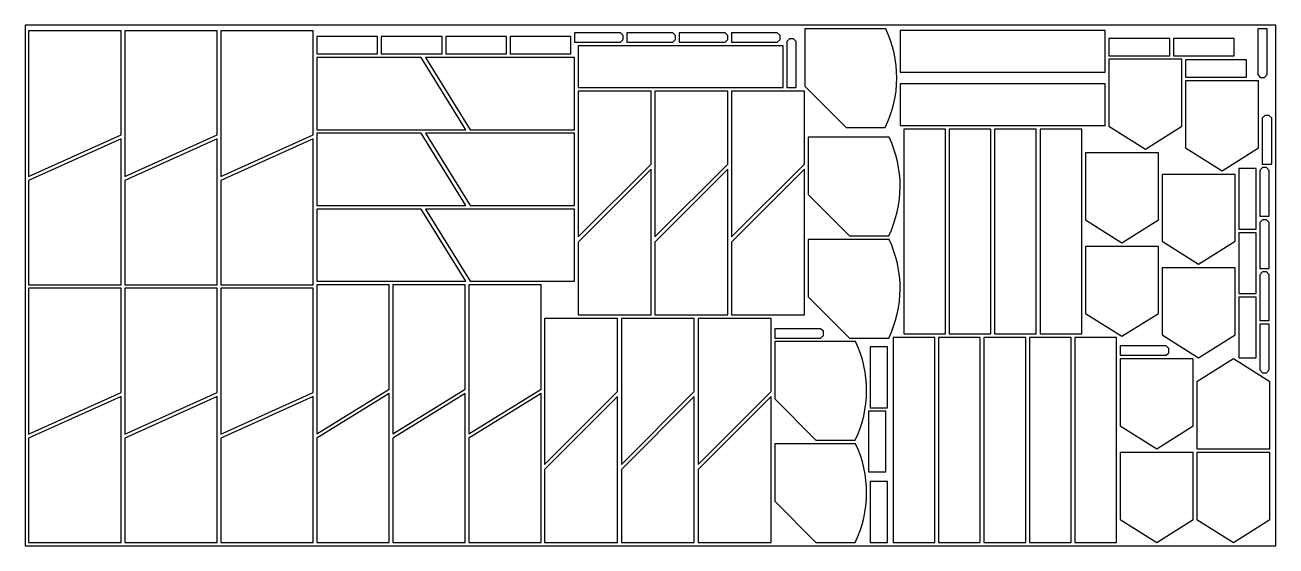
# Model space of a CAD drawing. Header units: metres. Extents: x 0 to 3600, y 0 to 1500.
import ezdxf

# ---------------------------------------------------------------- set-up
doc = ezdxf.new("R2010")
doc.units = ezdxf.units.M

msp = doc.modelspace()

# ---------------------------------------------------------------- linework, layer by layer
for points in [[(0, 0), (3600, 0), (3600, 1500), (0, 1500)], [(10.4, 1483.5), (10.4, 1063.5), (276.4, 1183.5), (276.4, 1483.5)], [(286.9, 1483.5), (286.9, 1063.5), (552.9, 1183.5), (552.9, 1483.5)], [(563.4, 1483.5), (563.4, 1063.5), (829.4, 1183.5), (829.4, 1483.5)], [(1581.4, 1450.4), (1713.4, 1450.4), (1721.4, 1457.9), (1721.4, 1469.9), (1713.4, 1477.4), (1581.4, 1477.4)], [(1731.9, 1450.4), (1863.9, 1450.4), (1871.9, 1457.9), (1871.9, 1469.9), (1863.9, 1477.4), (1731.9, 1477.4)], [(1882.4, 1450.4), (2014.4, 1450.4), (2022.4, 1457.9), (2022.4, 1469.9), (2014.4, 1477.4), (1882.4, 1477.4)], [(2032.9, 1450.4), (2164.9, 1450.4), (2172.9, 1457.9), (2172.9, 1469.9), (2164.9, 1477.4), (2032.9, 1477.4)], [(3108.9, 1364.4), (3108.9, 1484.4), (2518.9, 1484.4), (2518.9, 1364.4)], [(3547.4, 1489.2), (3547.4, 1357.3), (3554.9, 1349.2), (3566.9, 1349.2), (3574.4, 1357.3), (3574.4, 1489.2)], [(1014.8, 1416.6), (1014.8, 1466.6), (839.8, 1466.6), (839.8, 1416.6)], [(1200.2, 1416.6), (1200.2, 1466.6), (1025.2, 1466.6), (1025.2, 1416.6)], [(1385.6, 1416.6), (1385.6, 1466.6), (1210.6, 1466.6), (1210.6, 1416.6)], [(1571, 1416.6), (1571, 1466.6), (1396, 1466.6), (1396, 1416.6)], [(2181.9, 1320.1), (2181.9, 1440.1), (1591.9, 1440.1), (1591.9, 1320.1)], [(2219.4, 1320.1), (2219.4, 1452.1), (2211.8, 1460.1), (2199.9, 1460.1), (2192.4, 1452.1), (2192.4, 1320.1)], [(3294.4, 1411.5), (3294.4, 1461.5), (3119.4, 1461.5), (3119.4, 1411.5)], [(3479.8, 1411.5), (3479.8, 1461.5), (3304.8, 1461.5), (3304.8, 1411.5)], [(839.8, 1198.4), (1268.8, 1198.4), (1139.8, 1406.4), (839.8, 1406.4)], [(1581.2, 1406.4), (1152.2, 1406.4), (1281.2, 1198.4), (1581.2, 1198.4)], [(3329.4, 1401.2), (3119.4, 1401.2), (3119.4, 1208.4), (3224.4, 1142.2), (3329.4, 1208.4)], [(3515, 1349.6), (3515, 1399.6), (3340, 1399.6), (3340, 1349.6)], [(3550, 1339.2), (3340, 1339.2), (3340, 1146.5), (3445, 1080.3), (3550, 1146.5)], [(1801.9, 1309.8), (1591.9, 1309.8), (1591.9, 889.8), (1801.9, 1099.8)], [(2022.6, 1309.8), (1812.6, 1309.8), (1812.6, 889.8), (2022.6, 1099.8)], [(2243.2, 1309.8), (2033.2, 1309.8), (2033.2, 889.8), (2243.2, 1099.8)], [(3108.9, 1210.6), (3108.9, 1330.6), (2518.9, 1330.6), (2518.9, 1210.6)], [(3587.7, 1099.4), (3587.7, 1231.4), (3580.2, 1239.4), (3568.2, 1239.4), (3560.7, 1231.4), (3560.7, 1099.4)], [(839.8, 980.2), (1268.8, 980.2), (1139.8, 1188.2), (839.8, 1188.2)], [(1581.2, 1188.2), (1152.2, 1188.2), (1281.2, 980.2), (1581.2, 980.2)], [(2529, 610.5), (2649, 610.5), (2649, 1200.5), (2529, 1200.5)], [(2659.6, 610.5), (2779.6, 610.5), (2779.6, 1200.5), (2659.6, 1200.5)], [(2790.3, 610.5), (2910.3, 610.5), (2910.3, 1200.5), (2790.3, 1200.5)], [(2921, 610.5), (3041, 610.5), (3041, 1200.5), (2921, 1200.5)], [(276.4, 752), (276.4, 1172), (10.4, 1052), (10.4, 752)], [(552.9, 752), (552.9, 1172), (286.9, 1052), (286.9, 752)], [(829.4, 752), (829.4, 1172), (563.4, 1052), (563.4, 752)], [(3261.7, 1131.9), (3051.7, 1131.9), (3051.7, 939.1), (3156.7, 873), (3261.7, 939.1)], [(1591.9, 665.2), (1801.9, 665.2), (1801.9, 1085.2), (1591.9, 875.2)], [(1812.6, 665.2), (2022.6, 665.2), (2022.6, 1085.2), (1812.6, 875.2)], [(2033.2, 665.2), (2243.2, 665.2), (2243.2, 1085.2), (2033.2, 875.2)], [(3493, 911.8), (3543, 911.8), (3543, 1086.8), (3493, 1086.8)], [(3580.5, 949.3), (3580.5, 1081.3), (3573, 1089.3), (3561, 1089.3), (3553.5, 1081.3), (3553.5, 949.3)], [(3482.4, 1070), (3272.4, 1070), (3272.4, 877.2), (3377.4, 811), (3482.4, 877.2)], [(839.8, 762.1), (1268.8, 762.1), (1139.8, 970.1), (839.8, 970.1)], [(1581.2, 970.1), (1152.2, 970.1), (1281.2, 762.1), (1581.2, 762.1)], [(3580.5, 799.2), (3580.5, 931.1), (3573, 939.2), (3561, 939.2), (3553.5, 931.1), (3553.5, 799.2)], [(3493, 726.8), (3543, 726.8), (3543, 901.8), (3493, 901.8)], [(3261.7, 862.6), (3051.7, 862.6), (3051.7, 669.8), (3156.7, 603.7), (3261.7, 669.8)], [(3482.4, 800.7), (3272.4, 800.7), (3272.4, 607.9), (3377.4, 541.8), (3482.4, 607.9)], [(3580.5, 649), (3580.5, 781), (3573, 789), (3561, 789), (3553.5, 781), (3553.5, 649)], [(10.4, 741.9), (10.4, 321.9), (276.4, 441.9), (276.4, 741.9)], [(286.9, 741.9), (286.9, 321.9), (552.9, 441.9), (552.9, 741.9)], [(563.4, 741.9), (563.4, 321.9), (829.4, 441.9), (829.4, 741.9)], [(839.8, 751.8), (839.8, 322.8), (1047.8, 451.8), (1047.8, 751.8)], [(1058.4, 751.8), (1058.4, 322.8), (1266.4, 451.8), (1266.4, 751.8)], [(1276.9, 751.8), (1276.9, 322.8), (1484.9, 451.8), (1484.9, 751.8)], [(3493, 541.8), (3543, 541.8), (3543, 716.8), (3493, 716.8)], [(1705.4, 655), (1495.4, 655), (1495.4, 235), (1705.4, 445)], [(1926.1, 655), (1716.1, 655), (1716.1, 235), (1926.1, 445)], [(2146.8, 655), (1936.8, 655), (1936.8, 235), (2146.8, 445)], [(2157.4, 598.6), (2289.4, 598.6), (2297.4, 606.2), (2297.4, 618.1), (2289.4, 625.6), (2157.4, 625.6)], [(3553.5, 638.9), (3553.5, 506.9), (3561, 498.9), (3573, 498.9), (3580.5, 506.9), (3580.5, 638.9)], [(2498.4, 10.4), (2618.4, 10.4), (2618.4, 600.4), (2498.4, 600.4)], [(2629, 10.4), (2749, 10.4), (2749, 600.4), (2629, 600.4)], [(2759.7, 10.4), (2879.7, 10.4), (2879.7, 600.4), (2759.7, 600.4)], [(2890.4, 10.4), (3010.4, 10.4), (3010.4, 600.4), (2890.4, 600.4)], [(3021.1, 10.4), (3141.1, 10.4), (3141.1, 600.4), (3021.1, 600.4)], [(2432.5, 398.1), (2482.5, 398.1), (2482.5, 573.1), (2432.5, 573.1)], [(3151.8, 549), (3283.7, 549), (3291.8, 556.5), (3291.8, 568.4), (3283.7, 576), (3151.8, 576)], [(3361.8, 538.6), (3151.8, 538.6), (3151.8, 345.8), (3256.8, 279.7), (3361.8, 345.8)], [(3372.4, 279.7), (3582.4, 279.7), (3582.4, 472.4), (3477.4, 538.6), (3372.4, 472.4)], [(1047.8, 10.4), (1047.8, 439.4), (839.8, 310.4), (839.8, 10.4)], [(1266.4, 10.4), (1266.4, 439.4), (1058.4, 310.4), (1058.4, 10.4)], [(1484.9, 10.4), (1484.9, 439.4), (1276.9, 310.4), (1276.9, 10.4)], [(276.4, 10.4), (276.4, 430.4), (10.4, 310.4), (10.4, 10.4)], [(552.9, 10.4), (552.9, 430.4), (286.9, 310.4), (286.9, 10.4)], [(829.4, 10.4), (829.4, 430.4), (563.4, 310.4), (563.4, 10.4)], [(1495.4, 10.4), (1705.4, 10.4), (1705.4, 430.4), (1495.4, 220.4)], [(1716.1, 10.4), (1926.1, 10.4), (1926.1, 430.4), (1716.1, 220.4)], [(1936.8, 10.4), (2146.8, 10.4), (2146.8, 430.4), (1936.8, 220.4)], [(2427.4, 213.1), (2477.4, 213.1), (2477.4, 388.1), (2427.4, 388.1)], [(3361.8, 269.3), (3151.8, 269.3), (3151.8, 76.6), (3256.8, 10.4), (3361.8, 76.6)], [(3582.4, 269.3), (3372.4, 269.3), (3372.4, 76.6), (3477.4, 10.4), (3582.4, 76.6)], [(2432.5, 10.4), (2482.5, 10.4), (2482.5, 185.4), (2432.5, 185.4)]]:
    msp.add_lwpolyline(points, close=True)
for points in [[(2362.8, 1205.2), (2475.7, 1205.2, 0.229258), (2476.8, 1489.3), (2244.2, 1489.3), (2244.2, 1324.3)], [(2372.5, 892.8), (2485.4, 892.8, 0.229258), (2486.5, 1176.8), (2253.9, 1176.8), (2253.9, 1011.8)], [(2372.5, 598.6), (2485.4, 598.6, 0.229258), (2486.5, 882.7), (2253.9, 882.7), (2253.9, 717.7)], [(2276, 304.5), (2388.9, 304.5, 0.229258), (2390, 588.5), (2157.4, 588.5), (2157.4, 423.5)], [(2276, 10.4), (2388.9, 10.4, 0.229258), (2390, 294.4), (2157.4, 294.4), (2157.4, 129.4)]]:
    msp.add_lwpolyline(points, format="xyb", close=True)

doc.saveas('drawing.dxf')
